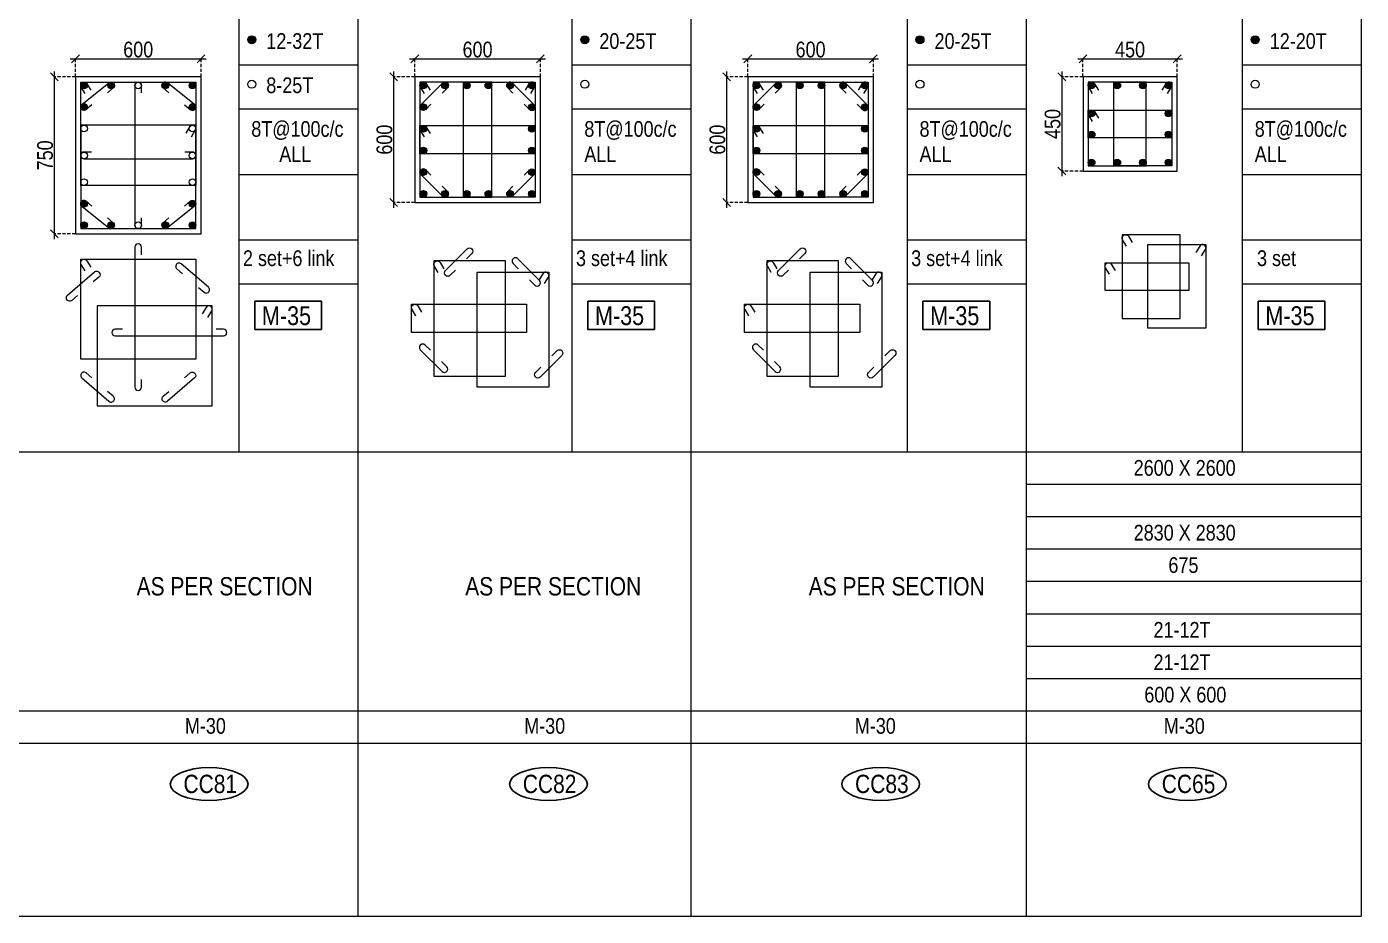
# Model space of a CAD drawing. Header units: millimetres. Extents: x 1112055 to 3390982, y -148532 to 766891.
# Drawn here: x 2790046 to 2815548, y 574628 to 591624 of the extents above; entities that cross this region are included whole.
import ezdxf
from ezdxf.enums import TextEntityAlignment as Align

# ---------------------------------------------------------------- set-up
doc = ezdxf.new("R2010")
doc.units = ezdxf.units.MM
doc.header["$PDMODE"] = 35
doc.header["$PDSIZE"] = -25
doc.linetypes.add('DASHED2', pattern=[0.375, 0.25, -0.125])
doc.linetypes.add('Hidden', pattern=[9.525, 6.35, -3.175])
for name, color, linetype, lineweight in [('B COL. SIZE DIM', 220, 'Continuous', 25), ('B COLSCH', 204, 'Continuous', 20), ('B COLUMN', 1, 'Hidden', 9), ('B STEEL', 34, 'Continuous', 15)]:
    doc.layers.add(name, color=color, linetype=linetype, lineweight=lineweight)
doc.layers.add('B TEXT', color=7, linetype='Continuous')
doc.styles.add('dim inside', font='romans.shx', dxfattribs={"width": 0.8, "height": 125})
doc.styles.add('SWINC', font='swissc.ttf')
doc.dimstyles.new('dim inside', dxfattribs={"dimtxt": 125, "dimasz": 100, "dimexe": 0, "dimexo": 0, "dimgap": 10, "dimtad": 0, "dimdec": 0, "dimzin": 0, "dimdsep": 46, "dimtxsty": 'dim inside', "dimblk": 'SMALL', "dimcen": 0.09, "dimadec": 0, "dimazin": 0, "dimtfac": 1, "dimtdec": 0, "dimtofl": 0, "dimtmove": 0, "dimatfit": 3, "dimfxl": 1, "dimtolj": 1, "dimtzin": 0, "dimarcsym": 2})

# ---------------------------------------------------------------- blocks, each defined once
blk = doc.blocks.new('_Oblique')
at = {"color": 0, "linetype": 'ByBlock', "lineweight": -2}
blk.add_line((-0.5, -0.5), (0.5, 0.5), dxfattribs=at)
blk = doc.blocks.new('*D5531')
at = {"layer": 'B COL. SIZE DIM', "color": 250, "lineweight": 9, "ltscale": 250, "transparency": 16777216}
blk.add_line((2790877, 591011), (2793477, 591011), dxfattribs=at)
at = {"layer": 'B COL. SIZE DIM', "color": 250, "linetype": 'DASHED2', "lineweight": 9, "ltscale": 250, "transparency": 16777216}
for p, q in [((2790977, 590666), (2790977, 591011)), ((2793377, 590666), (2793377, 591011))]:
    blk.add_line(p, q, dxfattribs=at)
at = {"layer": 'Defpoints', "color": 0, "lineweight": 40, "transparency": 16777216}
for p in [(2793377, 591011), (2790977, 590666), (2793377, 590666)]:
    blk.add_point(p, dxfattribs=at)
at = {"layer": 'B COL. SIZE DIM', "color": 250, "lineweight": 9, "transparency": 16777216, "xscale": 150, "yscale": 150, "zscale": 150, "rotation": 180}
blk.add_blockref('_Oblique', (2790977, 591011), dxfattribs=at)
at = {"layer": 'B COL. SIZE DIM', "color": 250, "lineweight": 9, "transparency": 16777216, "xscale": 150, "yscale": 150, "zscale": 150}
blk.add_blockref('_Oblique', (2793377, 591011), dxfattribs=at)
at = {"layer": 'B COL. SIZE DIM', "color": 6, "transparency": 16777216, "insert": (2792177, 591186), "char_height": 300, "attachment_point": 5, "style": 'SWINC'}
blk.add_mtext('\\A1;600', dxfattribs=at)
blk = doc.blocks.new('*D5532')
at = {"layer": 'B COL. SIZE DIM', "color": 250, "lineweight": 9, "ltscale": 250, "transparency": 16777216}
blk.add_line((2790573, 590766), (2790573, 587566), dxfattribs=at)
at = {"layer": 'B COL. SIZE DIM', "color": 250, "linetype": 'DASHED2', "lineweight": 9, "ltscale": 250, "transparency": 16777216}
for p, q in [((2790977, 590666), (2790573, 590666)), ((2790977, 587666), (2790573, 587666))]:
    blk.add_line(p, q, dxfattribs=at)
at = {"layer": 'Defpoints', "color": 0, "lineweight": 40, "transparency": 16777216}
for p in [(2790977, 590666), (2790573, 587666), (2790977, 587666)]:
    blk.add_point(p, dxfattribs=at)
at = {"layer": 'B COL. SIZE DIM', "color": 250, "lineweight": 9, "transparency": 16777216, "xscale": 150, "yscale": 150, "zscale": 150}
for p, rotation in [((2790573, 590666), 90), ((2790573, 587666), 270)]:
    blk.add_blockref('_Oblique', p, dxfattribs=dict(at, rotation=rotation))
at = {"layer": 'B COL. SIZE DIM', "color": 6, "transparency": 16777216, "insert": (2790398, 589166), "char_height": 300, "attachment_point": 5, "rotation": 90, "style": 'SWINC'}
blk.add_mtext('\\A1;750', dxfattribs=at)
blk = doc.blocks.new('*D5543')
at = {"layer": 'B COL. SIZE DIM', "color": 250, "lineweight": 9, "ltscale": 250, "transparency": 16777216}
blk.add_line((2797361, 591011), (2799961, 591011), dxfattribs=at)
at = {"layer": 'B COL. SIZE DIM', "color": 250, "linetype": 'DASHED2', "lineweight": 9, "ltscale": 250, "transparency": 16777216}
for p, q in [((2797461, 590666), (2797461, 591011)), ((2799861, 590666), (2799861, 591011))]:
    blk.add_line(p, q, dxfattribs=at)
at = {"layer": 'Defpoints', "color": 0, "lineweight": 40, "transparency": 16777216}
for p in [(2799861, 591011), (2797461, 590666), (2799861, 590666)]:
    blk.add_point(p, dxfattribs=at)
at = {"layer": 'B COL. SIZE DIM', "color": 250, "lineweight": 9, "transparency": 16777216, "xscale": 150, "yscale": 150, "zscale": 150, "rotation": 180}
blk.add_blockref('_Oblique', (2797461, 591011), dxfattribs=at)
at = {"layer": 'B COL. SIZE DIM', "color": 250, "lineweight": 9, "transparency": 16777216, "xscale": 150, "yscale": 150, "zscale": 150}
blk.add_blockref('_Oblique', (2799861, 591011), dxfattribs=at)
at = {"layer": 'B COL. SIZE DIM', "color": 6, "transparency": 16777216, "insert": (2798661, 591186), "char_height": 300, "attachment_point": 5, "style": 'SWINC'}
blk.add_mtext('\\A1;600', dxfattribs=at)
blk = doc.blocks.new('*D5544')
at = {"layer": 'B COL. SIZE DIM', "color": 250, "lineweight": 9, "ltscale": 250, "transparency": 16777216}
blk.add_line((2797057, 590766), (2797057, 588166), dxfattribs=at)
at = {"layer": 'B COL. SIZE DIM', "color": 250, "linetype": 'DASHED2', "lineweight": 9, "ltscale": 250, "transparency": 16777216}
for p, q in [((2797461, 590666), (2797057, 590666)), ((2797461, 588266), (2797057, 588266))]:
    blk.add_line(p, q, dxfattribs=at)
at = {"layer": 'Defpoints', "color": 0, "lineweight": 40, "transparency": 16777216}
for p in [(2797461, 590666), (2797057, 588266), (2797461, 588266)]:
    blk.add_point(p, dxfattribs=at)
at = {"layer": 'B COL. SIZE DIM', "color": 250, "lineweight": 9, "transparency": 16777216, "xscale": 150, "yscale": 150, "zscale": 150}
for p, rotation in [((2797057, 590666), 90), ((2797057, 588266), 270)]:
    blk.add_blockref('_Oblique', p, dxfattribs=dict(at, rotation=rotation))
at = {"layer": 'B COL. SIZE DIM', "color": 6, "transparency": 16777216, "insert": (2796882, 589466), "char_height": 300, "attachment_point": 5, "rotation": 90, "style": 'SWINC'}
blk.add_mtext('\\A1;600', dxfattribs=at)
blk = doc.blocks.new('*D5567')
at = {"layer": 'B COL. SIZE DIM', "color": 250, "lineweight": 9, "ltscale": 250, "transparency": 16777216}
blk.add_line((2803725, 591011), (2806325, 591011), dxfattribs=at)
at = {"layer": 'B COL. SIZE DIM', "color": 250, "linetype": 'DASHED2', "lineweight": 9, "ltscale": 250, "transparency": 16777216}
for p, q in [((2803825, 590666), (2803825, 591011)), ((2806225, 590666), (2806225, 591011))]:
    blk.add_line(p, q, dxfattribs=at)
at = {"layer": 'Defpoints', "color": 0, "lineweight": 40, "transparency": 16777216}
for p in [(2806225, 591011), (2803825, 590666), (2806225, 590666)]:
    blk.add_point(p, dxfattribs=at)
at = {"layer": 'B COL. SIZE DIM', "color": 250, "lineweight": 9, "transparency": 16777216, "xscale": 150, "yscale": 150, "zscale": 150, "rotation": 180}
blk.add_blockref('_Oblique', (2803825, 591011), dxfattribs=at)
at = {"layer": 'B COL. SIZE DIM', "color": 250, "lineweight": 9, "transparency": 16777216, "xscale": 150, "yscale": 150, "zscale": 150}
blk.add_blockref('_Oblique', (2806225, 591011), dxfattribs=at)
at = {"layer": 'B COL. SIZE DIM', "color": 6, "transparency": 16777216, "insert": (2805025, 591186), "char_height": 300, "attachment_point": 5, "style": 'SWINC'}
blk.add_mtext('\\A1;600', dxfattribs=at)
blk = doc.blocks.new('*D5568')
at = {"layer": 'B COL. SIZE DIM', "color": 250, "lineweight": 9, "ltscale": 250, "transparency": 16777216}
blk.add_line((2803421, 590766), (2803421, 588166), dxfattribs=at)
at = {"layer": 'B COL. SIZE DIM', "color": 250, "linetype": 'DASHED2', "lineweight": 9, "ltscale": 250, "transparency": 16777216}
for p, q in [((2803825, 590666), (2803421, 590666)), ((2803825, 588266), (2803421, 588266))]:
    blk.add_line(p, q, dxfattribs=at)
at = {"layer": 'Defpoints', "color": 0, "lineweight": 40, "transparency": 16777216}
for p in [(2803825, 590666), (2803421, 588266), (2803825, 588266)]:
    blk.add_point(p, dxfattribs=at)
at = {"layer": 'B COL. SIZE DIM', "color": 250, "lineweight": 9, "transparency": 16777216, "xscale": 150, "yscale": 150, "zscale": 150}
for p, rotation in [((2803421, 590666), 90), ((2803421, 588266), 270)]:
    blk.add_blockref('_Oblique', p, dxfattribs=dict(at, rotation=rotation))
at = {"layer": 'B COL. SIZE DIM', "color": 6, "transparency": 16777216, "insert": (2803246, 589466), "char_height": 300, "attachment_point": 5, "rotation": 90, "style": 'SWINC'}
blk.add_mtext('\\A1;600', dxfattribs=at)
blk = doc.blocks.new('*D5697')
at = {"layer": 'B COL. SIZE DIM', "color": 250, "lineweight": 9, "ltscale": 250, "transparency": 16777216}
blk.add_line((2810130, 591011), (2812130, 591011), dxfattribs=at)
at = {"layer": 'B COL. SIZE DIM', "color": 250, "linetype": 'DASHED2', "lineweight": 9, "ltscale": 250, "transparency": 16777216}
for p, q in [((2810230, 590666), (2810230, 591011)), ((2812030, 590666), (2812030, 591011))]:
    blk.add_line(p, q, dxfattribs=at)
at = {"layer": 'Defpoints', "color": 0, "lineweight": 40, "transparency": 16777216}
for p in [(2812030, 591011), (2810230, 590666), (2812030, 590666)]:
    blk.add_point(p, dxfattribs=at)
at = {"layer": 'B COL. SIZE DIM', "color": 250, "lineweight": 9, "transparency": 16777216, "xscale": 150, "yscale": 150, "zscale": 150, "rotation": 180}
blk.add_blockref('_Oblique', (2810230, 591011), dxfattribs=at)
at = {"layer": 'B COL. SIZE DIM', "color": 250, "lineweight": 9, "transparency": 16777216, "xscale": 150, "yscale": 150, "zscale": 150}
blk.add_blockref('_Oblique', (2812030, 591011), dxfattribs=at)
at = {"layer": 'B COL. SIZE DIM', "color": 6, "transparency": 16777216, "insert": (2811130, 591186), "char_height": 300, "attachment_point": 5, "style": 'SWINC'}
blk.add_mtext('\\A1;450', dxfattribs=at)
blk = doc.blocks.new('*D5698')
at = {"layer": 'B COL. SIZE DIM', "color": 250, "lineweight": 9, "ltscale": 250, "transparency": 16777216}
blk.add_line((2809826, 590766), (2809826, 588766), dxfattribs=at)
at = {"layer": 'B COL. SIZE DIM', "color": 250, "linetype": 'DASHED2', "lineweight": 9, "ltscale": 250, "transparency": 16777216}
for p, q in [((2810230, 590666), (2809826, 590666)), ((2810230, 588866), (2809826, 588866))]:
    blk.add_line(p, q, dxfattribs=at)
at = {"layer": 'Defpoints', "color": 0, "lineweight": 40, "transparency": 16777216}
for p in [(2810230, 590666), (2809826, 588866), (2810230, 588866)]:
    blk.add_point(p, dxfattribs=at)
at = {"layer": 'B COL. SIZE DIM', "color": 250, "lineweight": 9, "transparency": 16777216, "xscale": 150, "yscale": 150, "zscale": 150}
for p, rotation in [((2809826, 590666), 90), ((2809826, 588866), 270)]:
    blk.add_blockref('_Oblique', p, dxfattribs=dict(at, rotation=rotation))
at = {"layer": 'B COL. SIZE DIM', "color": 6, "transparency": 16777216, "insert": (2809651, 589766), "char_height": 300, "attachment_point": 5, "rotation": 90, "style": 'SWINC'}
blk.add_mtext('\\A1;450', dxfattribs=at)

msp = doc.modelspace()

# ---------------------------------------------------------------- hatches: boundary and pattern name
at = {"layer": 'B STEEL', "lineweight": 9, "ltscale": 0.5}
h = msp.add_hatch(color=34, dxfattribs=at)
edge = h.paths.add_edge_path()
edge.add_arc((2794346, 591375), 76.8, 0, 360)
h = msp.add_hatch(color=34, dxfattribs=at)
edge = h.paths.add_edge_path()
edge.add_arc((2800710.1, 591375), 76.8, 0, 360)
h = msp.add_hatch(color=34, dxfattribs=at)
edge = h.paths.add_edge_path()
edge.add_arc((2807115.2, 591375), 76.8, 0, 360)
h = msp.add_hatch(color=34, dxfattribs=at)
edge = h.paths.add_edge_path()
edge.add_arc((2813520.3, 591375), 76.8, 0, 360)
h = msp.add_hatch(color=34, dxfattribs=at)
edge = h.paths.add_edge_path()
edge.add_arc((2791141.2, 590501.8), 64, 0, 360)
at = {"layer": 'B STEEL', "lineweight": 30}
h = msp.add_hatch(color=34, dxfattribs=at)
edge = h.paths.add_edge_path()
edge.add_arc((2791659.2, 590501.8), 64, 0, 360)
h = msp.add_hatch(color=34, dxfattribs=at)
edge = h.paths.add_edge_path()
edge.add_arc((2792695.2, 590501.8), 64, 0, 360)
at = {"layer": 'B STEEL', "lineweight": 9, "ltscale": 0.5}
h = msp.add_hatch(color=34, dxfattribs=at)
edge = h.paths.add_edge_path()
edge.add_arc((2793213.2, 590501.8), 64, 180, 540, ccw=False)
h = msp.add_hatch(color=34, dxfattribs=at)
edge = h.paths.add_edge_path()
edge.add_arc((2797625.2, 590501.8), 64, 0, 360)
h = msp.add_hatch(color=34, dxfattribs=at)
edge = h.paths.add_edge_path()
edge.add_arc((2798039.5, 590501.8), 64, 180, 540, ccw=False)
at = {"layer": 'B STEEL'}
h = msp.add_hatch(color=34, dxfattribs=at)
edge = h.paths.add_edge_path()
edge.add_arc((2798453.9, 590501.8), 64, 0, 360)
h = msp.add_hatch(color=34, dxfattribs=at)
edge = h.paths.add_edge_path()
edge.add_arc((2798868.3, 590501.8), 64, 0, 360)
at = {"layer": 'B STEEL', "lineweight": 9, "ltscale": 0.5}
h = msp.add_hatch(color=34, dxfattribs=at)
edge = h.paths.add_edge_path()
edge.add_arc((2799282.7, 590501.8), 64, 180, 540, ccw=False)
h = msp.add_hatch(color=34, dxfattribs=at)
edge = h.paths.add_edge_path()
edge.add_arc((2799697.1, 590501.8), 64, 180, 540, ccw=False)
h = msp.add_hatch(color=34, dxfattribs=at)
edge = h.paths.add_edge_path()
edge.add_arc((2803989.2, 590501.8), 64, 0, 360)
h = msp.add_hatch(color=34, dxfattribs=at)
edge = h.paths.add_edge_path()
edge.add_arc((2804403.6, 590501.8), 64, 180, 540, ccw=False)
at = {"layer": 'B STEEL'}
h = msp.add_hatch(color=34, dxfattribs=at)
edge = h.paths.add_edge_path()
edge.add_arc((2804818, 590501.8), 64, 0, 360)
h = msp.add_hatch(color=34, dxfattribs=at)
edge = h.paths.add_edge_path()
edge.add_arc((2805232.4, 590501.8), 64, 0, 360)
at = {"layer": 'B STEEL', "lineweight": 9, "ltscale": 0.5}
h = msp.add_hatch(color=34, dxfattribs=at)
edge = h.paths.add_edge_path()
edge.add_arc((2805646.8, 590501.8), 64, 180, 540, ccw=False)
h = msp.add_hatch(color=34, dxfattribs=at)
edge = h.paths.add_edge_path()
edge.add_arc((2806061.2, 590501.8), 64, 180, 540, ccw=False)
at = {"layer": 'B STEEL'}
h = msp.add_hatch(color=34, dxfattribs=at)
edge = h.paths.add_edge_path()
edge.add_arc((2810394.4, 590501.8), 64, 0, 360)
h = msp.add_hatch(color=34, dxfattribs=at)
edge = h.paths.add_edge_path()
edge.add_arc((2810885, 590501.8), 64, 0, 360)
h = msp.add_hatch(color=34, dxfattribs=at)
edge = h.paths.add_edge_path()
edge.add_arc((2811375.7, 590501.8), 64, 0, 360)
at = {"layer": 'B STEEL', "lineweight": 9, "ltscale": 0.5}
h = msp.add_hatch(color=34, dxfattribs=at)
edge = h.paths.add_edge_path()
edge.add_arc((2811866.3, 590501.8), 64, 180, 540, ccw=False)
at = {"layer": 'B STEEL', "lineweight": 30}
h = msp.add_hatch(color=34, dxfattribs=at)
edge = h.paths.add_edge_path()
edge.add_arc((2791141.2, 590089.8), 64, 0, 360)
h = msp.add_hatch(color=34, dxfattribs=at)
edge = h.paths.add_edge_path()
edge.add_arc((2793213.2, 590089.8), 64, 0, 360)
at = {"layer": 'B STEEL', "lineweight": 9, "ltscale": 0.5}
h = msp.add_hatch(color=34, dxfattribs=at)
edge = h.paths.add_edge_path()
edge.add_arc((2797625.2, 590087.4), 64, 0, 360)
h = msp.add_hatch(color=34, dxfattribs=at)
edge = h.paths.add_edge_path()
edge.add_arc((2799697.1, 590087.4), 64, 180, 540, ccw=False)
h = msp.add_hatch(color=34, dxfattribs=at)
edge = h.paths.add_edge_path()
edge.add_arc((2803989.2, 590087.4), 64, 0, 360)
h = msp.add_hatch(color=34, dxfattribs=at)
edge = h.paths.add_edge_path()
edge.add_arc((2806061.2, 590087.4), 64, 180, 540, ccw=False)
at = {"layer": 'B STEEL'}
h = msp.add_hatch(color=34, dxfattribs=at)
edge = h.paths.add_edge_path()
edge.add_arc((2810394.4, 589967.4), 64, 0, 360)
h = msp.add_hatch(color=34, dxfattribs=at)
edge = h.paths.add_edge_path()
edge.add_arc((2811866.3, 589967.4), 64, 0, 360)
h = msp.add_hatch(color=34, dxfattribs=at)
edge = h.paths.add_edge_path()
edge.add_arc((2797625.2, 589673), 64, 0, 360)
h = msp.add_hatch(color=34, dxfattribs=at)
edge = h.paths.add_edge_path()
edge.add_arc((2799697.1, 589673), 64, 0, 360)
h = msp.add_hatch(color=34, dxfattribs=at)
edge = h.paths.add_edge_path()
edge.add_arc((2803989.2, 589673), 64, 0, 360)
h = msp.add_hatch(color=34, dxfattribs=at)
edge = h.paths.add_edge_path()
edge.add_arc((2806061.2, 589673), 64, 0, 360)
h = msp.add_hatch(color=34, dxfattribs=at)
edge = h.paths.add_edge_path()
edge.add_arc((2810394.4, 589564.2), 64, 0, 360)
h = msp.add_hatch(color=34, dxfattribs=at)
edge = h.paths.add_edge_path()
edge.add_arc((2811866.3, 589564.2), 64, 0, 360)
h = msp.add_hatch(color=34, dxfattribs=at)
edge = h.paths.add_edge_path()
edge.add_arc((2797625.2, 589258.6), 64, 0, 360)
h = msp.add_hatch(color=34, dxfattribs=at)
edge = h.paths.add_edge_path()
edge.add_arc((2799697.1, 589258.6), 64, 0, 360)
h = msp.add_hatch(color=34, dxfattribs=at)
edge = h.paths.add_edge_path()
edge.add_arc((2803989.2, 589258.6), 64, 0, 360)
h = msp.add_hatch(color=34, dxfattribs=at)
edge = h.paths.add_edge_path()
edge.add_arc((2806061.2, 589258.6), 64, 0, 360)
at = {"layer": 'B STEEL', "lineweight": 9, "ltscale": 0.5}
h = msp.add_hatch(color=34, dxfattribs=at)
edge = h.paths.add_edge_path()
edge.add_arc((2797625.2, 588844.2), 64, 0, 360)
h = msp.add_hatch(color=34, dxfattribs=at)
edge = h.paths.add_edge_path()
edge.add_arc((2799697.1, 588844.2), 64, 180, 540, ccw=False)
h = msp.add_hatch(color=34, dxfattribs=at)
edge = h.paths.add_edge_path()
edge.add_arc((2803989.2, 588844.2), 64, 0, 360)
h = msp.add_hatch(color=34, dxfattribs=at)
edge = h.paths.add_edge_path()
edge.add_arc((2806061.2, 588844.2), 64, 180, 540, ccw=False)
h = msp.add_hatch(color=34, dxfattribs=at)
edge = h.paths.add_edge_path()
edge.add_arc((2810394.4, 589029.9), 64, 0, 360, ccw=False)
at = {"layer": 'B STEEL'}
h = msp.add_hatch(color=34, dxfattribs=at)
edge = h.paths.add_edge_path()
edge.add_arc((2810885, 589029.9), 64, 0, 360)
h = msp.add_hatch(color=34, dxfattribs=at)
edge = h.paths.add_edge_path()
edge.add_arc((2811375.7, 589029.9), 64, 0, 360)
at = {"layer": 'B STEEL', "lineweight": 9, "ltscale": 0.5}
h = msp.add_hatch(color=34, dxfattribs=at)
edge = h.paths.add_edge_path()
edge.add_arc((2811866.3, 589029.9), 64, -180, 180)
h = msp.add_hatch(color=34, dxfattribs=at)
edge = h.paths.add_edge_path()
edge.add_arc((2797625.2, 588429.9), 64, 0, 360, ccw=False)
h = msp.add_hatch(color=34, dxfattribs=at)
edge = h.paths.add_edge_path()
edge.add_arc((2798039.5, 588429.9), 64, -180, 180)
at = {"layer": 'B STEEL'}
h = msp.add_hatch(color=34, dxfattribs=at)
edge = h.paths.add_edge_path()
edge.add_arc((2798453.9, 588429.9), 64, 0, 360)
h = msp.add_hatch(color=34, dxfattribs=at)
edge = h.paths.add_edge_path()
edge.add_arc((2798868.3, 588429.9), 64, 0, 360)
at = {"layer": 'B STEEL', "lineweight": 9, "ltscale": 0.5}
h = msp.add_hatch(color=34, dxfattribs=at)
edge = h.paths.add_edge_path()
edge.add_arc((2799282.7, 588429.9), 64, -180, 180)
h = msp.add_hatch(color=34, dxfattribs=at)
edge = h.paths.add_edge_path()
edge.add_arc((2799697.1, 588429.9), 64, -180, 180)
h = msp.add_hatch(color=34, dxfattribs=at)
edge = h.paths.add_edge_path()
edge.add_arc((2803989.2, 588429.9), 64, 0, 360, ccw=False)
h = msp.add_hatch(color=34, dxfattribs=at)
edge = h.paths.add_edge_path()
edge.add_arc((2804403.6, 588429.9), 64, -180, 180)
at = {"layer": 'B STEEL'}
h = msp.add_hatch(color=34, dxfattribs=at)
edge = h.paths.add_edge_path()
edge.add_arc((2804818, 588429.9), 64, 0, 360)
h = msp.add_hatch(color=34, dxfattribs=at)
edge = h.paths.add_edge_path()
edge.add_arc((2805232.4, 588429.9), 64, 0, 360)
at = {"layer": 'B STEEL', "lineweight": 9, "ltscale": 0.5}
h = msp.add_hatch(color=34, dxfattribs=at)
edge = h.paths.add_edge_path()
edge.add_arc((2805646.8, 588429.9), 64, -180, 180)
h = msp.add_hatch(color=34, dxfattribs=at)
edge = h.paths.add_edge_path()
edge.add_arc((2806061.2, 588429.9), 64, -180, 180)
at = {"layer": 'B STEEL', "lineweight": 30}
h = msp.add_hatch(color=34, dxfattribs=at)
edge = h.paths.add_edge_path()
edge.add_arc((2791141.2, 588241.8), 64, 0, 360)
h = msp.add_hatch(color=34, dxfattribs=at)
edge = h.paths.add_edge_path()
edge.add_arc((2793213.2, 588241.8), 64, 0, 360)
at = {"layer": 'B STEEL', "lineweight": 9, "ltscale": 0.5}
h = msp.add_hatch(color=34, dxfattribs=at)
edge = h.paths.add_edge_path()
edge.add_arc((2791141.2, 587829.8), 64, 0, 360, ccw=False)
at = {"layer": 'B STEEL', "lineweight": 30}
h = msp.add_hatch(color=34, dxfattribs=at)
edge = h.paths.add_edge_path()
edge.add_arc((2791659.2, 587829.8), 64, 0, 360)
h = msp.add_hatch(color=34, dxfattribs=at)
edge = h.paths.add_edge_path()
edge.add_arc((2792695.2, 587829.8), 64, 0, 360)
at = {"layer": 'B STEEL', "lineweight": 9, "ltscale": 0.5}
h = msp.add_hatch(color=34, dxfattribs=at)
edge = h.paths.add_edge_path()
edge.add_arc((2793213.2, 587829.8), 64, -180, 180)

# ---------------------------------------------------------------- linework, layer by layer
at = {"layer": 'B COLSCH', "color": 250, "lineweight": 0}
for p, q in [((2815548.4, 650677.2), (2815548.4, 574628.3)), ((2796374.1, 649422.2), (2796374.1, 574628.3)), ((2802738.2, 649422.2), (2802738.2, 574628.3)), ((2809143.3, 649422.2), (2809143.3, 574628.3)), ((2794099.7, 641182.4), (2794099.7, 583503.5)), ((2800463.8, 641182.4), (2800463.8, 583503.5)), ((2806868.9, 641182.4), (2806868.9, 583503.5)), ((2813274.1, 608223), (2813274.1, 583503.5)), ((2794099.7, 590898.3), (2796374.1, 590898.3)), ((2800463.8, 590898.3), (2802738.2, 590898.3)), ((2806868.9, 590898.3), (2809143.3, 590898.3)), ((2813274.1, 590898.3), (2815548.4, 590898.3)), ((2794099.7, 590053.3), (2796374.1, 590053.3)), ((2800463.8, 590053.3), (2802738.2, 590053.3)), ((2806868.9, 590053.3), (2809143.3, 590053.3)), ((2813274.1, 590053.3), (2815548.4, 590053.3)), ((2794099.7, 588803.5), (2796374.1, 588803.5)), ((2800463.8, 588803.5), (2802738.2, 588803.5)), ((2806868.9, 588803.5), (2809143.3, 588803.5)), ((2813274.1, 588803.5), (2815548.4, 588803.5)), ((2794099.7, 587553.8), (2796374.1, 587553.8)), ((2800463.8, 587553.8), (2802738.2, 587553.8)), ((2806868.9, 587553.8), (2809143.3, 587553.8)), ((2813274.1, 587553.8), (2815548.4, 587553.8)), ((2794099.7, 586708.8), (2796374.1, 586708.8)), ((2800463.8, 586708.8), (2802738.2, 586708.8)), ((2806868.9, 586708.8), (2809143.3, 586708.8)), ((2813274.1, 586708.8), (2815548.4, 586708.8)), ((2686433.2, 583503.5), (2815548.4, 583503.5)), ((2809143.3, 582884.6), (2815548.4, 582884.6)), ((2809143.3, 582265.7), (2815548.4, 582265.7)), ((2809143.3, 581646.9), (2815548.4, 581646.9)), ((2809143.3, 581028), (2815548.4, 581028)), ((2809143.3, 580409.1), (2815548.4, 580409.1)), ((2809143.3, 579790.3), (2815548.4, 579790.3)), ((2809143.3, 579171.4), (2815548.4, 579171.4)), ((2686433.2, 578552.6), (2815548.4, 578552.6)), ((2686433.2, 577933.7), (2815548.4, 577933.7)), ((2686433.2, 574628.3), (2815548.4, 574628.3))]:
    msp.add_line(p, q, dxfattribs=at)
at = {"layer": 'B COLUMN', "color": 1, "linetype": 'ByBlock', "lineweight": 20}
for points in [[(2790977.2, 587665.8), (2793377.2, 587665.8), (2793377.2, 590665.8), (2790977.2, 590665.8)], [(2797461.1, 588265.8), (2799861.1, 588265.8), (2799861.1, 590665.8), (2797461.1, 590665.8)], [(2803825.2, 588265.8), (2806225.2, 588265.8), (2806225.2, 590665.8), (2803825.2, 590665.8)], [(2810230.4, 588865.8), (2812030.4, 588865.8), (2812030.4, 590665.8), (2810230.4, 590665.8)]]:
    msp.add_lwpolyline(points, close=True, dxfattribs=at)
at = {"layer": 'B STEEL', "color": 34, "lineweight": 9, "ltscale": 0.5}
for points in [[(2791161.4, 590346.8), (2791086.7, 590468.3, -1), (2791195.7, 590535.4), (2791270.5, 590413.9)], [(2791291.1, 590134.3), (2791182.9, 590041.3, -1), (2791099.5, 590138.4), (2791617.4, 590550.4, -1), (2791700.9, 590453.3), (2791592.7, 590360.3)], [(2792241.2, 590359.2), (2792241.2, 590501.8, 1), (2792113.2, 590501.8), (2792113.2, 587829.8, 1), (2792241.2, 587829.8), (2792241.2, 587972.5)], [(2793063.2, 590134.3), (2793171.4, 590041.3, 1), (2793254.9, 590138.4), (2792736.9, 590550.4, 1), (2792653.4, 590453.3), (2792761.6, 590360.3)], [(2797645.4, 590346.8), (2797570.6, 590468.3, -1), (2797679.7, 590535.4), (2797754.4, 590413.9)], [(2797771.3, 590143), (2797670.4, 590042.2, -1), (2797579.9, 590132.7), (2797994.3, 590547.1, -1), (2798084.8, 590456.5), (2797984, 590355.7)], [(2799551, 590143), (2799651.9, 590042.2, 1), (2799742.4, 590132.7), (2799328, 590547.1, 1), (2799237.5, 590456.5), (2799338.3, 590355.7)], [(2799676.9, 590346.8), (2799751.6, 590468.3, 1), (2799642.6, 590535.4), (2799567.8, 590413.9)], [(2804009.5, 590346.8), (2803934.7, 590468.3, -1), (2804043.8, 590535.4), (2804118.5, 590413.9)], [(2804135.4, 590143), (2804034.5, 590042.2, -1), (2803944, 590132.7), (2804358.4, 590547.1, -1), (2804448.9, 590456.5), (2804348, 590355.7)], [(2805915.1, 590143), (2806015.9, 590042.2, 1), (2806106.5, 590132.7), (2805692.1, 590547.1, 1), (2805601.5, 590456.5), (2805702.4, 590355.7)], [(2806041, 590346.8), (2806115.7, 590468.3, 1), (2806006.7, 590535.4), (2805931.9, 590413.9)], [(2810414.6, 590346.8), (2810339.9, 590468.3, -1), (2810448.9, 590535.4), (2810523.7, 590413.9)], [(2811846.1, 590346.8), (2811920.9, 590468.3, 1), (2811811.8, 590535.4), (2811737.1, 590413.9)], [(2810414.6, 589812.4), (2810339.9, 589933.9, -1), (2810448.9, 590001), (2810523.7, 589879.5)], [(2793192.9, 589522.8), (2793267.7, 589644.3, 1), (2793158.6, 589711.4), (2793083.9, 589589.9)], [(2797645.4, 589518), (2797570.6, 589639.5, -1), (2797679.7, 589706.6), (2797754.4, 589585.1)], [(2804009.5, 589518), (2803934.7, 589639.5, -1), (2804043.8, 589706.6), (2804118.5, 589585.1)], [(2791283.8, 589229.8), (2791141.2, 589229.8, 1), (2791141.2, 589101.8), (2793213.2, 589101.8, 1), (2793213.2, 589229.8), (2793070.5, 589229.8)], [(2797771.3, 588788.6), (2797670.4, 588889.5, 1), (2797579.9, 588799), (2797994.3, 588384.6, 1), (2798084.8, 588475.1), (2797984, 588576)], [(2799551, 588788.6), (2799651.9, 588889.5, -1), (2799742.4, 588799), (2799328, 588384.6, -1), (2799237.5, 588475.1), (2799338.3, 588576)], [(2804135.4, 588788.6), (2804034.5, 588889.5, 1), (2803944, 588799), (2804358.4, 588384.6, 1), (2804448.9, 588475.1), (2804348, 588576)], [(2805915.1, 588788.6), (2806015.9, 588889.5, -1), (2806106.5, 588799), (2805692.1, 588384.6, -1), (2805601.5, 588475.1), (2805702.4, 588576)], [(2791291.1, 588197.4), (2791182.9, 588290.4, 1), (2791099.5, 588193.3), (2791617.4, 587781.3, 1), (2791700.9, 587878.4), (2791592.7, 587971.4)], [(2793063.2, 588197.4), (2793171.4, 588290.4, -1), (2793254.9, 588193.3), (2792736.9, 587781.3, -1), (2792653.4, 587878.4), (2792761.6, 587971.4)], [(2811062.7, 587431.1), (2810987.9, 587552.6, -1), (2811097, 587619.7), (2811171.7, 587498.2)], [(2792241.2, 587268.3), (2792241.2, 587410.9, 1), (2792113.2, 587410.9), (2792113.2, 584738.9, 1), (2792241.2, 584738.9), (2792241.2, 584881.6)], [(2798238.2, 586975.7), (2798137.4, 586874.8, -1), (2798046.8, 586965.3), (2798461.2, 587379.7, -1), (2798551.8, 587289.2), (2798450.9, 587188.3)], [(2804602.3, 586975.7), (2804501.4, 586874.8, -1), (2804410.9, 586965.3), (2804825.3, 587379.7, -1), (2804915.8, 587289.2), (2804815, 587188.3)], [(2812494.2, 587245.5), (2812568.9, 587366.9, 1), (2812459.9, 587434), (2812385.1, 587312.6)], [(2791161.4, 586961.8), (2791086.7, 587083.3, -1), (2791195.7, 587150.4), (2791270.5, 587028.9)], [(2793326.2, 586644.2), (2793434.4, 586551.3, 1), (2793517.9, 586648.3), (2792999.9, 587093.7, 1), (2792916.4, 586996.6), (2793024.6, 586903.6)], [(2797909.4, 586931.2), (2797834.6, 587052.7, -1), (2797943.7, 587119.8), (2798018.4, 586998.3)], [(2799652.8, 586788.2), (2799753.7, 586687.3, 1), (2799844.3, 586777.8), (2799429.9, 587192.2, 1), (2799339.3, 587101.7), (2799440.2, 587000.8)], [(2804273.5, 586931.2), (2804198.7, 587052.7, -1), (2804307.8, 587119.8), (2804382.5, 586998.3)], [(2806016.9, 586788.2), (2806117.8, 586687.3, 1), (2806208.3, 586777.8), (2805793.9, 587192.2, 1), (2805703.4, 587101.7), (2805804.3, 587000.8)], [(2810736.8, 586896.7), (2810662.1, 587018.2, -1), (2810771.1, 587085.3), (2810845.9, 586963.8)], [(2791017.1, 586488.6), (2790909, 586395.6, -1), (2790825.5, 586492.7), (2791343.5, 586938, -1), (2791427, 586840.9), (2791318.8, 586747.9)], [(2799940.9, 586716.6), (2800015.6, 586838.1, 1), (2799906.6, 586905.2), (2799831.8, 586783.7)], [(2806305, 586716.6), (2806379.7, 586838.1, 1), (2806270.7, 586905.2), (2806195.9, 586783.7)], [(2797483.5, 586102.4), (2797408.7, 586223.9, -1), (2797517.7, 586291), (2797592.5, 586169.5)], [(2803847.6, 586102.4), (2803772.8, 586223.9, -1), (2803881.8, 586291), (2803956.6, 586169.5)], [(2793507.7, 586071.1), (2793582.4, 586192.6, 1), (2793473.4, 586259.7), (2793398.6, 586138.3)], [(2791878, 585844.9), (2791735.3, 585844.9, 1), (2791735.3, 585716.8), (2793807.3, 585716.8, 1), (2793807.3, 585844.9), (2793664.6, 585844.9)], [(2797759.1, 585442), (2797658.2, 585542.9, 1), (2797567.7, 585452.4), (2797982.1, 585038, 1), (2798072.6, 585128.5), (2797971.8, 585229.4)], [(2804123.2, 585442), (2804022.3, 585542.9, 1), (2803931.8, 585452.4), (2804346.2, 585038, 1), (2804436.7, 585128.5), (2804335.8, 585229.4)], [(2800081.4, 585334.1), (2800182.3, 585435, -1), (2800272.8, 585344.4), (2799858.4, 584930.1, -1), (2799767.9, 585020.6), (2799868.7, 585121.5)], [(2806445.5, 585334.1), (2806546.3, 585435, -1), (2806636.9, 585344.4), (2806222.5, 584930.1, -1), (2806132, 585020.6), (2806232.8, 585121.5)], [(2791291.1, 584917.1), (2791182.9, 585010.1, 1), (2791099.5, 584913), (2791617.4, 584467.6, 1), (2791700.9, 584564.7), (2791592.7, 584657.7)], [(2793063.2, 584917.1), (2793171.4, 585010.1, -1), (2793254.9, 584913), (2792736.9, 584467.6, -1), (2792653.4, 584564.7), (2792761.6, 584657.7)]]:
    msp.add_lwpolyline(points, format="xyb", dxfattribs=at)
for points in [[(2793277.2, 588589.8), (2791077.2, 588589.8), (2791077.2, 590565.8), (2793277.2, 590565.8)], [(2797561.1, 588365.8), (2798932.4, 588365.8), (2798932.4, 590565.8), (2797561.1, 590565.8)], [(2799761.1, 588365.8), (2798389.9, 588365.8), (2798389.9, 590565.8), (2799761.1, 590565.8)], [(2803925.2, 588365.8), (2805296.4, 588365.8), (2805296.4, 590565.8), (2803925.2, 590565.8)], [(2806125.2, 588365.8), (2804754, 588365.8), (2804754, 590565.8), (2806125.2, 590565.8)], [(2810330.4, 588965.8), (2811439.7, 588965.8), (2811439.7, 590565.8), (2810330.4, 590565.8)], [(2811930.4, 588965.8), (2810821, 588965.8), (2810821, 590565.8), (2811930.4, 590565.8)], [(2810330.4, 590031.4), (2811930.4, 590031.4), (2811930.4, 589500.2), (2810330.4, 589500.2)], [(2793277.2, 589741.8), (2791077.2, 589741.8), (2791077.2, 587765.8), (2793277.2, 587765.8)], [(2797561.1, 589737), (2799761.1, 589737), (2799761.1, 589194.6), (2797561.1, 589194.6)], [(2803925.2, 589737), (2806125.2, 589737), (2806125.2, 589194.6), (2803925.2, 589194.6)], [(2810978.4, 586050.1), (2812087.8, 586050.1), (2812087.8, 587650.1), (2810978.4, 587650.1)], [(2812578.4, 585864.5), (2811469.1, 585864.5), (2811469.1, 587464.5), (2812578.4, 587464.5)], [(2793277.2, 585271.5), (2791077.2, 585271.5), (2791077.2, 587180.9), (2793277.2, 587180.9)], [(2797825.1, 584950.2), (2799196.3, 584950.2), (2799196.3, 587150.2), (2797825.1, 587150.2)], [(2804189.2, 584950.2), (2805560.4, 584950.2), (2805560.4, 587150.2), (2804189.2, 587150.2)], [(2810652.6, 587115.7), (2812252.6, 587115.7), (2812252.6, 586584.5), (2810652.6, 586584.5)], [(2800025.1, 584735.7), (2798653.9, 584735.7), (2798653.9, 586935.7), (2800025.1, 586935.7)], [(2806389.2, 584735.7), (2805018, 584735.7), (2805018, 586935.7), (2806389.2, 586935.7)], [(2797399.2, 586321.5), (2799599.2, 586321.5), (2799599.2, 585779), (2797399.2, 585779)], [(2803763.3, 586321.5), (2805963.3, 586321.5), (2805963.3, 585779), (2803763.3, 585779)], [(2793591.9, 586290.2), (2791391.9, 586290.2), (2791391.9, 584380.9), (2793591.9, 584380.9)]]:
    msp.add_lwpolyline(points, close=True, dxfattribs=at)
for centre, radius in [((2794346, 591375), 76.8), ((2800710.1, 591375), 76.8), ((2807115.2, 591375), 76.8), ((2813520.3, 591375), 76.8), ((2791141.2, 590501.8), 64), ((2791659.2, 590501.8), 64), ((2792177.2, 590501.8), 64), ((2792695.2, 590501.8), 64), ((2793213.2, 590501.8), 64), ((2794346, 590524.7), 76.8), ((2797625.2, 590501.8), 64), ((2798039.5, 590501.8), 64), ((2798453.9, 590501.8), 64), ((2798868.3, 590501.8), 64), ((2799282.7, 590501.8), 64), ((2799697.1, 590501.8), 64), ((2800710.1, 590524.7), 76.8), ((2803989.2, 590501.8), 64), ((2804403.6, 590501.8), 64), ((2804818, 590501.8), 64), ((2805232.4, 590501.8), 64), ((2805646.8, 590501.8), 64), ((2806061.2, 590501.8), 64), ((2807115.2, 590524.7), 76.8), ((2810394.4, 590501.8), 64), ((2810885, 590501.8), 64), ((2811375.7, 590501.8), 64), ((2811866.3, 590501.8), 64), ((2813520.3, 590524.7), 76.8), ((2791141.2, 590089.8), 64), ((2793213.2, 590089.8), 64), ((2797625.2, 590087.4), 64), ((2799697.1, 590087.4), 64), ((2803989.2, 590087.4), 64), ((2806061.2, 590087.4), 64), ((2810394.4, 589967.4), 64), ((2811866.3, 589967.4), 64), ((2791141.2, 589677.8), 64), ((2793213.2, 589677.8), 64), ((2797625.2, 589673), 64), ((2799697.1, 589673), 64), ((2803989.2, 589673), 64), ((2806061.2, 589673), 64), ((2810394.4, 589564.2), 64), ((2811866.3, 589564.2), 64), ((2791141.2, 589165.8), 64), ((2793213.2, 589165.8), 64), ((2797625.2, 589258.6), 64), ((2799697.1, 589258.6), 64), ((2803989.2, 589258.6), 64), ((2806061.2, 589258.6), 64), ((2797625.2, 588844.2), 64), ((2799697.1, 588844.2), 64), ((2803989.2, 588844.2), 64), ((2806061.2, 588844.2), 64), ((2810394.4, 589029.9), 64), ((2810885, 589029.9), 64), ((2811375.7, 589029.9), 64), ((2811866.3, 589029.9), 64), ((2791141.2, 588653.8), 64), ((2793213.2, 588653.8), 64), ((2797625.2, 588429.9), 64), ((2798039.5, 588429.9), 64), ((2798453.9, 588429.9), 64), ((2798868.3, 588429.9), 64), ((2799282.7, 588429.9), 64), ((2799697.1, 588429.9), 64), ((2803989.2, 588429.9), 64), ((2804403.6, 588429.9), 64), ((2804818, 588429.9), 64), ((2805232.4, 588429.9), 64), ((2805646.8, 588429.9), 64), ((2806061.2, 588429.9), 64), ((2791141.2, 588241.8), 64), ((2793213.2, 588241.8), 64), ((2791141.2, 587829.8), 64), ((2791659.2, 587829.8), 64), ((2792177.2, 587829.8), 64), ((2792695.2, 587829.8), 64), ((2793213.2, 587829.8), 64)]:
    msp.add_circle(centre, radius, dxfattribs=at)
at = {"layer": 'B TEXT', "color": 1}
for points in [[(2794403.3, 586379.7), (2795677.9, 586379.7), (2795677.9, 585841.8), (2794403.3, 585841.8)], [(2800767.4, 586379.7), (2802042, 586379.7), (2802042, 585841.8), (2800767.4, 585841.8)], [(2807172.6, 586379.7), (2808447.2, 586379.7), (2808447.2, 585841.8), (2807172.6, 585841.8)], [(2813577.7, 586379.7), (2814852.3, 586379.7), (2814852.3, 585841.8), (2813577.7, 585841.8)]]:
    msp.add_lwpolyline(points, close=True, dxfattribs=at)
at = {"layer": 'B TEXT', "color": 250}
for centre in [(2793532, 577155), (2800016, 577155), (2806365, 577155), (2812225.2, 577155)]:
    msp.add_ellipse(centre, major_axis=(743.4, 0), ratio=0.4237999, dxfattribs=at)

# ---------------------------------------------------------------- texts
at = {"layer": 'B TEXT', "style": 'SWINC'}
for s, p in [('12-32T', (2794624.5, 591200.4)), ('20-25T', (2800988.6, 591200.4)), ('20-25T', (2807393.7, 591200.4)), ('12-20T', (2813798.8, 591200.4)), ('8-25T', (2794624.5, 590355.4)), ('8T@100c/c', (2794337.5, 589520.6)), ('8T@100c/c', (2800701.6, 589520.6)), ('8T@100c/c', (2807106.8, 589520.6)), ('8T@100c/c', (2813511.9, 589520.6)), ('ALL', (2794872.3, 589038.8)), ('ALL', (2800701.6, 589038.8)), ('ALL', (2807106.8, 589038.8)), ('ALL', (2813511.9, 589038.8)), ('2 set+6 link', (2794177.9, 587051.3)), ('3 set+4 link', (2800542, 587051.3)), ('3 set+4 link', (2806947.1, 587051.3)), ('3 set', (2813555.7, 587051.3))]:
    msp.add_text(s, height=300, dxfattribs=at).set_placement(p)
at = {"layer": 'B TEXT', "color": 1, "style": 'SWINC'}
for p in [(2794540.7, 585815.2), (2800904.8, 585815.2), (2807309.9, 585815.2), (2813715.1, 585815.2)]:
    msp.add_text('M-35', height=360, dxfattribs=at).set_placement(p, align=Align.BOTTOM_LEFT)
at = {"layer": 'B TEXT', "style": 'SWINC'}
for s, p in [('2600 X 2600', (2811198.8, 582955.4)), ('2830 X 2830', (2811198.8, 581717.6)), ('675', (2811862.6, 581098.8)), ('21-12T', (2811577.4, 579861)), ('21-12T', (2811577.4, 579242.2)), ('600 X 600', (2811402.3, 578623.3)), ('M-30', (2793068.8, 578026)), ('M-30', (2799552.8, 578026)), ('M-30', (2805870.2, 578026)), ('M-30', (2811775.1, 578026))]:
    msp.add_text(s, height=300, dxfattribs=at).set_placement(p, align=Align.BOTTOM_LEFT)
at = {"layer": 'B TEXT', "color": 6, "style": 'SWINC'}
for s, p in [('AS PER SECTION', (2792146.1, 580758.2)), ('AS PER SECTION', (2798425.5, 580758.2)), ('AS PER SECTION', (2804988.3, 580758.2)), ('CC81', (2793042, 576983)), ('CC82', (2799526, 576983)), ('CC83', (2805875, 576983)), ('CC65', (2811735.2, 576983))]:
    msp.add_text(s, height=350, dxfattribs=at).set_placement(p)

# ---------------------------------------------------------------- dimensions: what is measured, and where the dimension line sits
at = {"layer": 'B COL. SIZE DIM', "color": 250, "ltscale": 250}
for base, p1, p2, picture, middle in [((2793377.2, 591010.8), (2790977.2, 590665.8), (2793377.2, 590665.8), '*D5531', (2792177.2, 591185.8)), ((2799861.1, 591010.8), (2797461.1, 590665.8), (2799861.1, 590665.8), '*D5543', (2798661.1, 591185.8)), ((2806225.2, 591010.8), (2803825.2, 590665.8), (2806225.2, 590665.8), '*D5567', (2805025.2, 591185.8)), ((2812030.4, 591010.8), (2810230.4, 590665.8), (2812030.4, 590665.8), '*D5697', (2811130.4, 591185.8))]:
    dim = msp.add_linear_dim(base=base, p1=p1, p2=p2, dimstyle='dim inside', override={"dimtxt": 300, "dimasz": 150, "dimgap": 25, "dimtad": 3, "dimlfac": 0.25, "dimtxsty": 'SWINC', "dimblk1": 'Oblique', "dimblk2": 'Oblique', "dimsah": 1, "dimdle": 100, "dimclrd": 250, "dimclre": 250, "dimclrt": 6, "dimfxl": 1000, "dimlwd": 9, "dimlwe": 9}, dxfattribs=at)
    dim.commit()
    dim.dimension.update_dxf_attribs({"geometry": picture, "text_midpoint": middle})
for base, p1, p2, picture, middle in [((2790573.3, 587665.8), (2790977.2, 590665.8), (2790977.2, 587665.8), '*D5532', (2790398.3, 589165.8)), ((2797057.3, 588265.8), (2797461.1, 590665.8), (2797461.1, 588265.8), '*D5544', (2796882.3, 589465.8)), ((2803421.3, 588265.8), (2803825.2, 590665.8), (2803825.2, 588265.8), '*D5568', (2803246.3, 589465.8)), ((2809826.5, 588865.8), (2810230.4, 590665.8), (2810230.4, 588865.8), '*D5698', (2809651.5, 589765.8))]:
    dim = msp.add_linear_dim(base=base, p1=p1, p2=p2, angle=90, dimstyle='dim inside', override={"dimtxt": 300, "dimasz": 150, "dimgap": 25, "dimtad": 3, "dimlfac": 0.25, "dimtxsty": 'SWINC', "dimblk1": 'Oblique', "dimblk2": 'Oblique', "dimsah": 1, "dimdle": 100, "dimclrd": 250, "dimclre": 250, "dimclrt": 6, "dimfxl": 1000, "dimlwd": 9, "dimlwe": 9}, dxfattribs=at)
    dim.commit()
    dim.dimension.update_dxf_attribs({"geometry": picture, "text_midpoint": middle})

doc.saveas('drawing.dxf')
